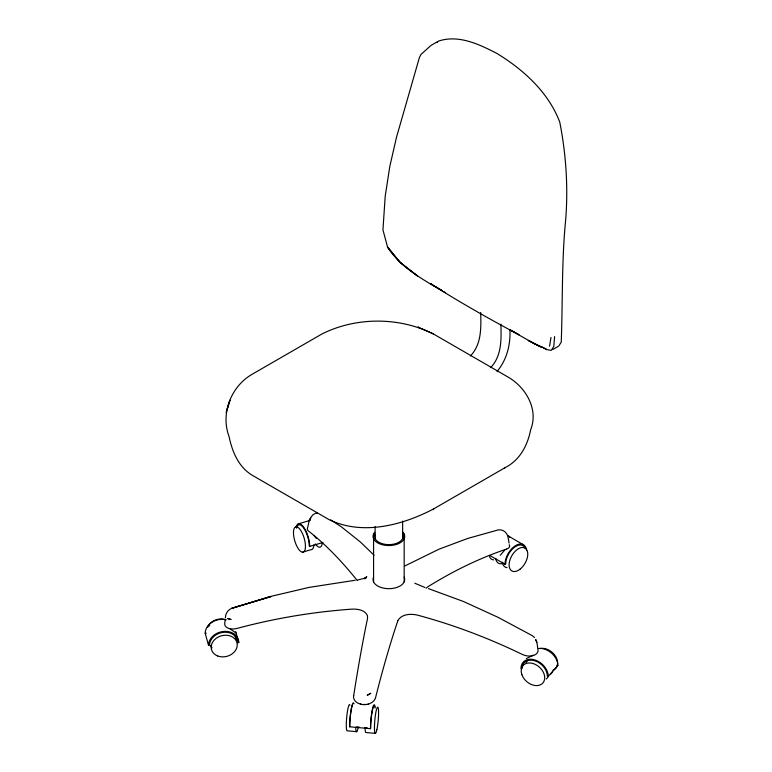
<?xml version="1.0" encoding="UTF-8"?>
<svg xmlns="http://www.w3.org/2000/svg" width="772" height="772" viewBox="0 0 772 772"><rect width="100%" height="100%" fill="white"/><g stroke="black" fill="none" stroke-linecap="round" stroke-linejoin="round"><path stroke-width="1.16" d="M433.439 509.018L505.264 467.552C519.981 460.102 527.614 445.251 530.654 429.792C538.808 409.44 525.877 387.264 507.986 377.025L433.256 333.88C399.114 316.867 356.278 316.867 322.127 333.88L251.132 374.864C230.712 387.226 220.522 414.004 229.043 436.45C232.304 452.18 238.895 468.054 253.824 476.179L329.374 519.797C362.734 535.672 402.231 525.307 433.439 509.018L434.308 508.516M404.171 581.885L404.171 534.041M554.614 336.602L553.785 346.445L551.276 350.382L546.431 349.562L541.51 346.773M225.048 620.495L224.749 623.149A11.088 6.552 -14.8 0 0 237.284 628.35A494.514 400.813 -11.9 0 1 352.148 609.127C357.697 608.915 364.838 609.948 367.433 615.583L367.559 617.996M225.385 617.861C225.366 613.701 227.952 609.706 231.899 608.249L270.383 596.505L309.176 587.376L355.168 580.264M549.558 346.242L550.986 337.451M309.408 519.865L310.73 518.108L309.408 519.865L307.372 528.82A11.088 4.584 -5.9 0 0 308.52 531.049A494.514 170.033 75 0 1 357.253 580.505M374.748 706.834A14.253 1.824 -84.8 0 0 372.239 711.089A14.253 1.824 -84.8 0 0 370.637 728.092L370.473 728.7L349.61 726.79L349.774 726.191A14.253 1.824 -84.8 0 1 352.322 705.386M226.167 412.586L229.95 400.243L227.229 409.063M397.792 620.756C401.392 614.029 410.559 613.566 417.208 615.052A494.514 366.246 38.8 0 1 522.162 654.357A11.088 7.112 14 0 0 534.185 655.245A11.088 7.112 14 0 0 537.582 647.997M558.745 346.078L561.254 342.131C562.749 301.35 561.62 260.396 565.693 219.673C568.25 186.998 566.088 154.197 559.739 122.063C548.467 92.293 523.734 69.895 497.149 53.577C479.441 44.409 458.674 34.354 438.477 41.109L436.836 42.595M470.399 355.979C481.67 344.331 481.139 327.521 480.666 312.496M490.616 367.646C501.887 355.998 501.346 339.197 500.883 324.172M497.062 371.457C506.76 359.974 510.697 344.611 509.896 329.769M310.469 517.877L312.708 514.982L315.401 513.322L317.475 513.293M500.237 555.29L504.82 550.002M548.274 676.397A15.315 11.136 41.4 0 0 534.629 659.877A15.315 11.136 41.4 0 0 520.984 668.369L521.93 668.649A14.253 10.374 41.4 0 1 534.629 660.745A14.253 10.374 41.4 0 1 547.329 676.118L548.274 676.397L557.866 665.532A15.315 11.136 41.4 0 0 538.547 648.48M364.828 578.807L366.777 576.694L364.181 578.595L366.14 577.881L357.706 579.984M426.125 588.206L427.698 586.874A494.514 274.928 -61.8 0 1 506.49 549.124M437.077 41.92L431.008 45.413L421.039 54.387L419.428 57.456L396.48 137.339L389.792 166.501L385.199 196.213L382.951 229.882L387.525 247.001L388.577 248.719C401.865 268.067 422.882 279.599 442.713 291.063M552.829 349.494L557.973 346.522M490.056 555.618L504.994 564.245L505.737 563.811A14.253 8.231 -60 0 1 513.911 547.666A14.253 8.231 -60 0 1 525.182 548.265M504.386 468.054L505.264 467.552M404.972 565.886L439.017 549.182L467.658 538.47L498.345 529.872C502.63 529.254 506.577 532.004 507.744 536.125M526.427 658.535L533.336 655.148M298.195 523.899L310.373 520.318M296.545 528.193A14.253 5.288 73.6 0 1 303.676 528.029A14.253 5.288 73.6 0 1 309.225 545.843L309.697 546.383L322.986 542.475M302.45 552.202A13.201 4.893 73.6 0 0 302.45 533.539A13.201 4.893 73.6 0 0 293.466 532.69A13.201 4.893 73.6 0 0 302.45 552.202L310.923 549.712A13.201 4.893 73.6 0 0 313.876 544.974M235.75 631.612L238.76 642.565L237.718 642.661A14.253 11.493 -15.3 0 0 223.629 632.307A14.253 11.493 -15.3 0 0 209.55 645.228L208.508 645.324L205.207 633.281L206.249 633.185M367.655 704.344L368.659 704.286M363.216 704.469L365.667 704.469M356.732 726.828L359.048 727.041M364.847 727.571L367.163 727.784M356.712 731.682L347.323 730.823A13.201 1.689 -84.8 0 1 346.773 716.561A13.201 1.689 -84.8 0 1 349.938 705.039M375.481 733.4L366.102 732.541A13.201 1.689 -84.8 0 1 365.079 728.17M556.921 665.252L557.866 665.532M424.947 587.492L414.796 583.227M428.441 588.611L463.403 601.475L498.065 617.33L532.487 635.771L534.475 637.498M546.296 348.973L534.61 343.897L510.128 329.914L518.977 334.758C488.908 318.778 459.243 301.958 430.506 283.681L441.623 290.224M433.256 333.88L417.874 327.048L419.621 327.83M540.834 346.724L528.28 340.433L540.728 347.014M360.36 703.736L360.968 704.045M443.639 291.594L445.483 292.646M229.902 628.755L236.039 633.011M522.905 544.453L507.976 535.826A15.315 8.839 -60 0 1 509.993 537.351M330.715 519.884L341.504 526.938L360.36 541.983L374.121 555.251M313.992 535.575L316.337 538.47M536.849 642.188L535.614 639.419L536.849 642.188L537.679 647.37M235.914 636.089L237.718 642.661M508.034 537.138L509.086 543.063M402.637 521.119L402.637 538.538M375.095 526.572L375.095 538.538M373.571 534.041L373.571 581.885M375.549 697.685A494.514 77.644 -83.5 0 1 397.792 620.9M353.653 695.823A494.514 48.53 -86 0 1 367.559 618.285M509.202 544.685A11.088 4.931 9.4 0 1 506.48 549.153M375.539 697.531A11.088 8.116 -2.7 0 1 362.888 704.595A11.088 8.116 -2.7 0 1 353.634 695.524M370.473 728.7A15.315 1.959 -84.8 0 1 372.529 708.831A15.315 1.959 -84.8 0 1 375.163 708.069M349.61 726.79A15.315 1.959 -84.8 0 1 351.337 708.522A15.315 1.959 -84.8 0 1 354.02 703.958M504.994 564.245A15.315 8.839 -60 0 1 515.3 545.804A15.315 8.839 -60 0 1 526.601 550.581M296.081 527.43A15.315 5.674 73.6 0 1 303.743 527.257A15.315 5.674 73.6 0 1 309.697 546.383M208.508 645.324A15.315 12.352 -15.3 0 1 223.629 631.438A15.315 12.352 -15.3 0 1 238.76 642.565M205.207 633.281A15.315 12.352 -15.3 0 1 225.617 619.704M208.479 626.69A14.253 11.493 -15.3 0 1 209.685 625.252M493.607 559.893A13.201 7.623 -60 0 1 489.496 556.612M503.373 563.29A13.201 7.623 -60 0 1 495.721 558.339M322.349 542.484A13.201 4.893 73.6 0 1 315.352 543.932M207.494 627.231A13.201 10.644 -15.3 0 1 226.264 619.868M212.049 647.795A13.201 10.644 -15.3 0 1 210.476 645.44M234.012 634.208A13.201 10.644 -15.3 0 1 234.977 635.829M235.315 636.688A13.201 10.644 -15.3 0 1 235.759 639.438M358.102 727.89A13.201 1.689 -84.8 0 1 355.689 727.311M526.214 662.453A13.201 9.602 41.4 0 1 527.45 660.581M548.323 676.33A13.201 9.602 41.4 0 1 546.277 678.974M540.014 648.557A13.201 9.602 41.4 0 1 555.724 656.586A13.201 9.602 41.4 0 1 552.916 670.328M552.636 671.447A13.201 9.602 41.4 0 1 550.59 674.081M507.05 567.652A13.201 7.623 -60 0 1 502.437 562.219M402.637 534.272A14.253 8.231 0 0 1 388.866 544.636A14.253 8.231 0 0 1 375.095 534.272M404.171 577.157A15.836 9.148 0 0 1 388.866 588.669A15.836 9.148 0 0 1 373.571 577.157M402.994 532.265A15.836 9.148 0 0 1 388.866 545.553A15.836 9.148 0 0 1 374.748 532.265M370.705 693.343L367.337 695.225L370.705 693.343M271.097 596.534L231.889 608.278L271.097 596.534M230.905 619.462L227.586 618.546L230.905 619.462M417.642 276.077L400.07 262.422L387.525 247.001L400.07 262.422L417.642 276.077M217.694 655.978A13.201 10.644 -15.3 0 0 237.245 644.861A13.201 10.644 -15.3 0 0 217.694 637.315A13.201 10.644 -15.3 0 0 217.694 655.978M376.881 729.608A13.201 1.689 -84.8 0 0 378.097 707.606A13.201 1.689 -84.8 0 0 374.574 723.692A13.201 1.689 -84.8 0 0 376.881 729.608M521.901 674.718A13.201 9.602 41.4 0 0 541.963 683.867A13.201 9.602 41.4 0 0 534.996 664.267A13.201 9.602 41.4 0 0 521.901 674.718M520.058 569.176A13.201 7.623 -60 0 0 525.587 548.448A13.201 7.623 -60 0 0 509.665 560.877A13.201 7.623 -60 0 0 520.058 569.176"/></g></svg>
